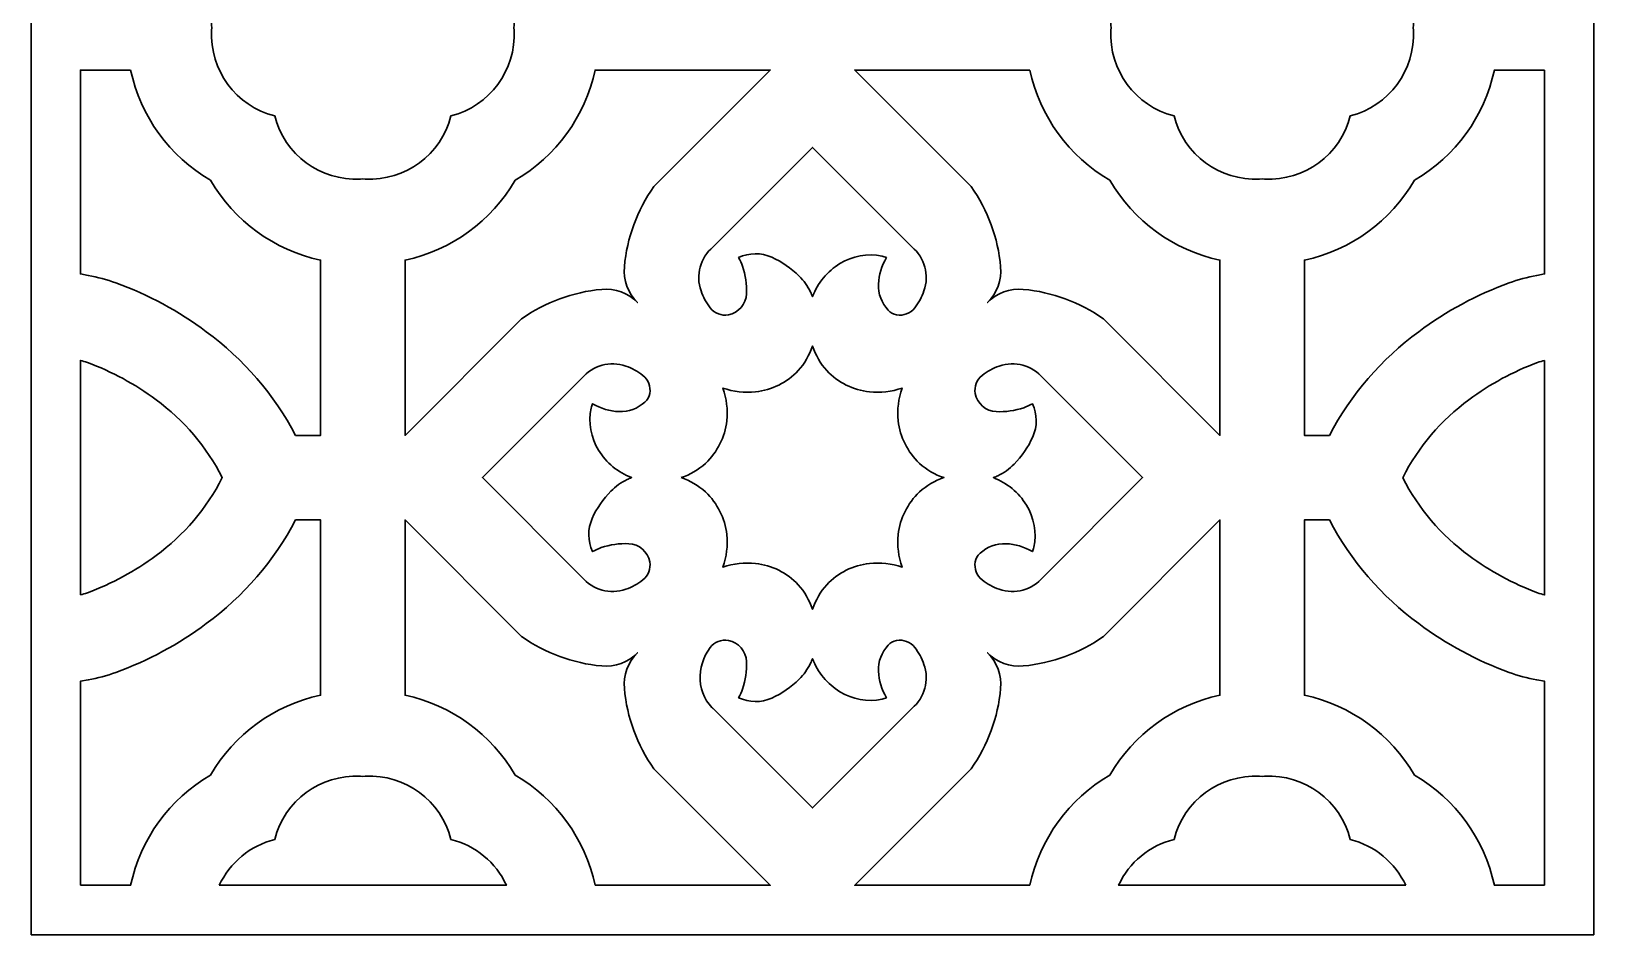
# Model space of a CAD drawing. Header units: centimetres. Extents: x 9.1 to 16.4, y -7.8 to 9.
# Drawn here: x 9.1 to 16.35, y -7.77 to -3.58 of the extents above; entities that cross this region are included whole.
import ezdxf

# ---------------------------------------------------------------- set-up
doc = ezdxf.new("R2010")
doc.units = ezdxf.units.CM
doc.header["$MEASUREMENT"] = 0
doc.layers.add('layer 1', color=7, linetype='Continuous')

msp = doc.modelspace()

# ---------------------------------------------------------------- linework, layer by layer
at = {"layer": 'layer 1', "color": 250, "lineweight": 30}
for points, knots in [([(9.09675, 9.00077), (9.09675, 9.00077), (16.35165, 9.00077), (16.35165, 9.00077), (16.35165, 9.00077), (16.35165, 9.00077), (16.35165, -7.7675), (16.35165, -7.7675), (16.35165, -7.7675), (16.35165, -7.7675), (9.09675, -7.7675), (9.09675, -7.7675), (9.09675, -7.7675), (9.09675, -7.7675), (9.09675, 9.00077), (9.09675, 9.00077)], [0, 0, 0, 0, 0.2, 0.2, 0.2, 0.2, 0.4, 0.4, 0.4, 0.4, 0.6, 0.6, 0.6, 0.6, 1, 1, 1, 1]), ([(10.62498, -2.85679), (10.43931, -2.84696), (10.27276, -2.96956), (10.22739, -3.14988), (10.22739, -3.14988), (10.04715, -3.19539), (9.92433, -3.36179), (9.93435, -3.54742), (9.93435, -3.54742), (9.93435, -3.54742), (9.935, -3.55893), (9.935, -3.55893), (9.935, -3.55893), (9.935, -3.55893), (9.93435, -3.57036), (9.93435, -3.57036), (9.93435, -3.57036), (9.92444, -3.75603), (10.04708, -3.92262), (10.22739, -3.96795), (10.22739, -3.96795), (10.27291, -4.14819), (10.43931, -4.27105), (10.62498, -4.261), (10.62498, -4.261), (10.62498, -4.261), (10.63645, -4.26034), (10.63645, -4.26034), (10.63645, -4.26034), (10.63645, -4.26034), (10.64792, -4.261), (10.64792, -4.261), (10.64792, -4.261), (10.83355, -4.27086), (11.00014, -4.14823), (11.04547, -3.96795), (11.04547, -3.96795), (11.22575, -3.92244), (11.34856, -3.75603), (11.33855, -3.5704), (11.33855, -3.5704), (11.33855, -3.5704), (11.33786, -3.55893), (11.33786, -3.55893), (11.33786, -3.55893), (11.33786, -3.55893), (11.33855, -3.54742), (11.33855, -3.54742), (11.33855, -3.54742), (11.34838, -3.36179), (11.22578, -3.19524), (11.04547, -3.14988), (11.04547, -3.14988), (10.99995, -2.96963), (10.83355, -2.84678), (10.64792, -2.85683), (10.64792, -2.85683), (10.64792, -2.85683), (10.63645, -2.85748), (10.63645, -2.85748), (10.63645, -2.85748), (10.63645, -2.85748), (10.62498, -2.85679), (10.62498, -2.85679)], [0, 0, 0, 0, 0.0588235, 0.0588235, 0.0588235, 0.0588235, 0.1176471, 0.1176471, 0.1176471, 0.1176471, 0.1764706, 0.1764706, 0.1764706, 0.1764706, 0.2352941, 0.2352941, 0.2352941, 0.2352941, 0.2941176, 0.2941176, 0.2941176, 0.2941176, 0.3529412, 0.3529412, 0.3529412, 0.3529412, 0.4117647, 0.4117647, 0.4117647, 0.4117647, 0.4705882, 0.4705882, 0.4705882, 0.4705882, 0.5294118, 0.5294118, 0.5294118, 0.5294118, 0.5882353, 0.5882353, 0.5882353, 0.5882353, 0.6470588, 0.6470588, 0.6470588, 0.6470588, 0.7058824, 0.7058824, 0.7058824, 0.7058824, 0.7647059, 0.7647059, 0.7647059, 0.7647059, 0.8235294, 0.8235294, 0.8235294, 0.8235294, 0.8823529, 0.8823529, 0.8823529, 0.8823529, 1, 1, 1, 1]), ([(14.10982, -3.54739), (14.09984, -3.36198), (14.22284, -3.19535), (14.4029, -3.14991), (14.4029, -3.14991), (14.4482, -2.96978), (14.615, -2.84696), (14.80045, -2.85683), (14.80045, -2.85683), (14.80045, -2.85683), (14.81196, -2.85748), (14.81196, -2.85748), (14.81196, -2.85748), (14.81196, -2.85748), (14.82343, -2.85683), (14.82343, -2.85683), (14.82343, -2.85683), (15.00888, -2.84682), (15.1755, -2.96982), (15.22098, -3.14988), (15.22098, -3.14988), (15.40107, -3.19517), (15.52389, -3.36198), (15.51406, -3.54742), (15.51406, -3.54742), (15.51406, -3.54742), (15.51337, -3.55893), (15.51337, -3.55893), (15.51337, -3.55893), (15.51337, -3.55893), (15.51406, -3.57036), (15.51406, -3.57036), (15.51406, -3.57036), (15.52407, -3.75581), (15.40107, -3.92251), (15.22098, -3.96795), (15.22098, -3.96795), (15.17568, -4.14805), (15.00888, -4.27086), (14.82343, -4.261), (14.82343, -4.261), (14.82343, -4.261), (14.81196, -4.26034), (14.81196, -4.26034), (14.81196, -4.26034), (14.81196, -4.26034), (14.80045, -4.261), (14.80045, -4.261), (14.80045, -4.261), (14.615, -4.27101), (14.44834, -4.14801), (14.4029, -3.96791), (14.4029, -3.96791), (14.22281, -3.92262), (14.10002, -3.75585), (14.10982, -3.57044), (14.10982, -3.57044), (14.10982, -3.57044), (14.11051, -3.55893), (14.11051, -3.55893), (14.11051, -3.55893), (14.11051, -3.55893), (14.10982, -3.54739), (14.10982, -3.54739)], [0, 0, 0, 0, 0.0588235, 0.0588235, 0.0588235, 0.0588235, 0.1176471, 0.1176471, 0.1176471, 0.1176471, 0.1764706, 0.1764706, 0.1764706, 0.1764706, 0.2352941, 0.2352941, 0.2352941, 0.2352941, 0.2941176, 0.2941176, 0.2941176, 0.2941176, 0.3529412, 0.3529412, 0.3529412, 0.3529412, 0.4117647, 0.4117647, 0.4117647, 0.4117647, 0.4705882, 0.4705882, 0.4705882, 0.4705882, 0.5294118, 0.5294118, 0.5294118, 0.5294118, 0.5882353, 0.5882353, 0.5882353, 0.5882353, 0.6470588, 0.6470588, 0.6470588, 0.6470588, 0.7058824, 0.7058824, 0.7058824, 0.7058824, 0.7647059, 0.7647059, 0.7647059, 0.7647059, 0.8235294, 0.8235294, 0.8235294, 0.8235294, 0.8823529, 0.8823529, 0.8823529, 0.8823529, 1, 1, 1, 1]), ([(9.55806, -3.75527), (9.55806, -3.75527), (9.32513, -3.75527), (9.32513, -3.75527), (9.32513, -3.75527), (9.32513, -3.75527), (9.32513, -4.70166), (9.32513, -4.70166), (9.32513, -4.70166), (9.32513, -4.70166), (9.36125, -4.70839), (9.36125, -4.70839), (9.36125, -4.70839), (9.40491, -4.71659), (9.44792, -4.72809), (9.48983, -4.74284), (9.48983, -4.74284), (9.63988, -4.79768), (9.78127, -4.87396), (9.90948, -4.96929), (9.90948, -4.96929), (10.08222, -5.0963), (10.22404, -5.26077), (10.32425, -5.45033), (10.32425, -5.45033), (10.32425, -5.45033), (10.44008, -5.45033), (10.44008, -5.45033), (10.44008, -5.45033), (10.44008, -5.45033), (10.44008, -4.63728), (10.44008, -4.63728), (10.44008, -4.63728), (10.22517, -4.59115), (10.03951, -4.45646), (9.92878, -4.26657), (9.92878, -4.26657), (9.73885, -4.15587), (9.60427, -3.97017), (9.55806, -3.75527)], [0, 0, 0, 0, 0.0909091, 0.0909091, 0.0909091, 0.0909091, 0.1818182, 0.1818182, 0.1818182, 0.1818182, 0.2727273, 0.2727273, 0.2727273, 0.2727273, 0.3636364, 0.3636364, 0.3636364, 0.3636364, 0.4545455, 0.4545455, 0.4545455, 0.4545455, 0.5454545, 0.5454545, 0.5454545, 0.5454545, 0.6363636, 0.6363636, 0.6363636, 0.6363636, 0.7272727, 0.7272727, 0.7272727, 0.7272727, 0.8181818, 0.8181818, 0.8181818, 0.8181818, 1, 1, 1, 1]), ([(11.98724, -4.29588), (11.9099, -4.40581), (11.86278, -4.53409), (11.85062, -4.66794), (11.85062, -4.66794), (11.84501, -4.72966), (11.86737, -4.79061), (11.91157, -4.83405), (11.91157, -4.83405), (11.86813, -4.78981), (11.80718, -4.76746), (11.74546, -4.77306), (11.74546, -4.77306), (11.61161, -4.7853), (11.48333, -4.83238), (11.3734, -4.90972), (11.3734, -4.90972), (11.3734, -4.90972), (10.83278, -5.45033), (10.83278, -5.45033), (10.83278, -5.45033), (10.83278, -5.45033), (10.83278, -4.63728), (10.83278, -4.63728), (10.83278, -4.63728), (11.04784, -4.59104), (11.23336, -4.4566), (11.34412, -4.26657), (11.34412, -4.26657), (11.53412, -4.15577), (11.66863, -3.97028), (11.7148, -3.75527), (11.7148, -3.75527), (11.7148, -3.75527), (12.52785, -3.75527), (12.52785, -3.75527), (12.52785, -3.75527), (12.52785, -3.75527), (11.98724, -4.29588), (11.98724, -4.29588)], [0, 0, 0, 0, 0.0909091, 0.0909091, 0.0909091, 0.0909091, 0.1818182, 0.1818182, 0.1818182, 0.1818182, 0.2727273, 0.2727273, 0.2727273, 0.2727273, 0.3636364, 0.3636364, 0.3636364, 0.3636364, 0.4545455, 0.4545455, 0.4545455, 0.4545455, 0.5454545, 0.5454545, 0.5454545, 0.5454545, 0.6363636, 0.6363636, 0.6363636, 0.6363636, 0.7272727, 0.7272727, 0.7272727, 0.7272727, 0.8181818, 0.8181818, 0.8181818, 0.8181818, 1, 1, 1, 1]), ([(13.73357, -3.75527), (13.73357, -3.75527), (12.92056, -3.75527), (12.92056, -3.75527), (12.92056, -3.75527), (12.92056, -3.75527), (13.46113, -4.29588), (13.46113, -4.29588), (13.46113, -4.29588), (13.53847, -4.40577), (13.58559, -4.53413), (13.59775, -4.66798), (13.59775, -4.66798), (13.60336, -4.72962), (13.58097, -4.79061), (13.5368, -4.83405), (13.5368, -4.83405), (13.5802, -4.78985), (13.64123, -4.76749), (13.70291, -4.7731), (13.70291, -4.7731), (13.83673, -4.78526), (13.96508, -4.83242), (14.07497, -4.90972), (14.07497, -4.90972), (14.07497, -4.90972), (14.61559, -5.45033), (14.61559, -5.45033), (14.61559, -5.45033), (14.61559, -5.45033), (14.61559, -4.63728), (14.61559, -4.63728), (14.61559, -4.63728), (14.40064, -4.59111), (14.21498, -4.45642), (14.10425, -4.2665), (14.10425, -4.2665), (13.91432, -4.15584), (13.77974, -3.97014), (13.73357, -3.75523)], [0, 0, 0, 0, 0.0909091, 0.0909091, 0.0909091, 0.0909091, 0.1818182, 0.1818182, 0.1818182, 0.1818182, 0.2727273, 0.2727273, 0.2727273, 0.2727273, 0.3636364, 0.3636364, 0.3636364, 0.3636364, 0.4545455, 0.4545455, 0.4545455, 0.4545455, 0.5454545, 0.5454545, 0.5454545, 0.5454545, 0.6363636, 0.6363636, 0.6363636, 0.6363636, 0.7272727, 0.7272727, 0.7272727, 0.7272727, 0.8181818, 0.8181818, 0.8181818, 0.8181818, 1, 1, 1, 1]), ([(16.12324, -3.75527), (16.12324, -3.75527), (16.12324, -4.70166), (16.12324, -4.70166), (16.12324, -4.70166), (16.12324, -4.70166), (16.08715, -4.70839), (16.08715, -4.70839), (16.08715, -4.70839), (16.04346, -4.71659), (16.00049, -4.72809), (15.95855, -4.74284), (15.95855, -4.74284), (15.80845, -4.79771), (15.6671, -4.874), (15.53882, -4.96933), (15.53882, -4.96933), (15.36604, -5.0964), (15.22429, -5.26081), (15.12408, -5.4504), (15.12408, -5.4504), (15.12408, -5.4504), (15.00829, -5.45033), (15.00829, -5.45033), (15.00829, -5.45033), (15.00829, -5.45033), (15.00829, -4.63728), (15.00829, -4.63728), (15.00829, -4.63728), (15.22334, -4.59104), (15.4089, -4.45657), (15.51963, -4.2665), (15.51963, -4.2665), (15.70963, -4.15573), (15.84414, -3.97024), (15.89031, -3.75523), (15.89031, -3.75523), (15.89031, -3.75523), (16.12324, -3.75527), (16.12324, -3.75527)], [0, 0, 0, 0, 0.0909091, 0.0909091, 0.0909091, 0.0909091, 0.1818182, 0.1818182, 0.1818182, 0.1818182, 0.2727273, 0.2727273, 0.2727273, 0.2727273, 0.3636364, 0.3636364, 0.3636364, 0.3636364, 0.4545455, 0.4545455, 0.4545455, 0.4545455, 0.5454545, 0.5454545, 0.5454545, 0.5454545, 0.6363636, 0.6363636, 0.6363636, 0.6363636, 0.7272727, 0.7272727, 0.7272727, 0.7272727, 0.8181818, 0.8181818, 0.8181818, 0.8181818, 1, 1, 1, 1]), ([(12.2624, -4.57611), (12.20302, -4.62592), (12.18077, -4.7073), (12.20666, -4.78038), (12.20666, -4.78038), (12.21671, -4.80875), (12.23116, -4.83536), (12.24955, -4.85921), (12.24955, -4.85921), (12.26929, -4.88481), (12.3018, -4.89705), (12.33355, -4.89078), (12.33355, -4.89078), (12.38085, -4.88183), (12.41577, -4.84152), (12.41781, -4.79342), (12.41781, -4.79342), (12.41967, -4.75016), (12.41352, -4.70694), (12.39968, -4.6659), (12.39968, -4.6659), (12.39491, -4.65188), (12.38868, -4.63841), (12.381, -4.62574), (12.381, -4.62574), (12.42957, -4.60258), (12.48587, -4.60189), (12.53502, -4.62381), (12.53502, -4.62381), (12.58229, -4.64489), (12.62533, -4.6745), (12.66196, -4.71105), (12.66196, -4.71105), (12.6838, -4.73286), (12.70183, -4.75817), (12.7153, -4.78595), (12.7153, -4.78595), (12.71858, -4.79269), (12.72153, -4.79953), (12.72422, -4.80653), (12.72422, -4.80653), (12.74855, -4.74295), (12.79322, -4.68913), (12.85123, -4.65349), (12.85123, -4.65349), (12.90971, -4.61751), (12.9798, -4.60517), (13.04705, -4.61893), (13.04705, -4.61893), (13.05408, -4.62035), (13.06093, -4.62264), (13.06741, -4.62574), (13.06741, -4.62574), (13.04494, -4.66292), (13.03227, -4.70519), (13.0306, -4.74859), (13.0306, -4.74859), (13.02885, -4.79305), (13.04491, -4.83631), (13.07516, -4.86886), (13.07516, -4.86886), (13.08572, -4.88022), (13.09963, -4.88791), (13.11485, -4.89078), (13.11485, -4.89078), (13.1466, -4.89701), (13.17912, -4.88481), (13.19886, -4.85918), (13.19886, -4.85918), (13.21721, -4.83533), (13.23166, -4.80875), (13.24171, -4.78038), (13.24171, -4.78038), (13.26757, -4.70727), (13.24539, -4.62588), (13.18604, -4.57611), (13.18604, -4.57611), (13.18604, -4.57611), (12.72422, -4.11429), (12.72422, -4.11429), (12.72422, -4.11429), (12.72422, -4.11429), (12.2624, -4.57611), (12.2624, -4.57611)], [0, 0, 0, 0, 0.0454545, 0.0454545, 0.0454545, 0.0454545, 0.0909091, 0.0909091, 0.0909091, 0.0909091, 0.1363636, 0.1363636, 0.1363636, 0.1363636, 0.1818182, 0.1818182, 0.1818182, 0.1818182, 0.2272727, 0.2272727, 0.2272727, 0.2272727, 0.2727273, 0.2727273, 0.2727273, 0.2727273, 0.3181818, 0.3181818, 0.3181818, 0.3181818, 0.3636364, 0.3636364, 0.3636364, 0.3636364, 0.4090909, 0.4090909, 0.4090909, 0.4090909, 0.4545455, 0.4545455, 0.4545455, 0.4545455, 0.5, 0.5, 0.5, 0.5, 0.5454545, 0.5454545, 0.5454545, 0.5454545, 0.5909091, 0.5909091, 0.5909091, 0.5909091, 0.6363636, 0.6363636, 0.6363636, 0.6363636, 0.6818182, 0.6818182, 0.6818182, 0.6818182, 0.7272727, 0.7272727, 0.7272727, 0.7272727, 0.7727273, 0.7727273, 0.7727273, 0.7727273, 0.8181818, 0.8181818, 0.8181818, 0.8181818, 0.8636364, 0.8636364, 0.8636364, 0.8636364, 0.9090909, 0.9090909, 0.9090909, 0.9090909, 1, 1, 1, 1]), ([(12.11381, -5.6467), (12.15575, -5.63247), (12.19439, -5.60993), (12.22745, -5.58043), (12.22745, -5.58043), (12.28272, -5.52818), (12.31771, -5.45816), (12.32634, -5.38261), (12.32634, -5.38261), (12.33144, -5.33137), (12.32536, -5.27963), (12.30854, -5.23098), (12.30854, -5.23098), (12.35719, -5.24781), (12.40889, -5.25392), (12.46012, -5.24883), (12.46012, -5.24883), (12.53568, -5.2402), (12.6057, -5.2052), (12.65795, -5.14993), (12.65795, -5.14993), (12.68745, -5.1169), (12.70998, -5.07823), (12.72422, -5.03629), (12.72422, -5.03629), (12.73846, -5.07823), (12.76096, -5.1169), (12.79049, -5.14993), (12.79049, -5.14993), (12.84274, -5.20517), (12.91273, -5.2402), (12.98828, -5.24883), (12.98828, -5.24883), (13.03952, -5.25389), (13.09126, -5.24781), (13.1399, -5.23098), (13.1399, -5.23098), (13.12305, -5.27963), (13.11697, -5.33137), (13.12206, -5.38261), (13.12206, -5.38261), (13.13069, -5.45816), (13.16572, -5.52818), (13.22092, -5.5804), (13.22092, -5.5804), (13.25398, -5.60993), (13.29262, -5.63247), (13.33457, -5.6467), (13.33457, -5.6467), (13.29262, -5.6609), (13.25398, -5.68344), (13.22092, -5.71294), (13.22092, -5.71294), (13.16572, -5.76519), (13.13069, -5.83521), (13.12206, -5.91077), (13.12206, -5.91077), (13.11697, -5.962), (13.12305, -6.01374), (13.1399, -6.06239), (13.1399, -6.06239), (13.09126, -6.04556), (13.03952, -6.03948), (12.98828, -6.04454), (12.98828, -6.04454), (12.91273, -6.05317), (12.84271, -6.08817), (12.79049, -6.14344), (12.79049, -6.14344), (12.76096, -6.17647), (12.73842, -6.21514), (12.72422, -6.25708), (12.72422, -6.25708), (12.70998, -6.21514), (12.68745, -6.17647), (12.65795, -6.14344), (12.65795, -6.14344), (12.6057, -6.0882), (12.53568, -6.05317), (12.46012, -6.04454), (12.46012, -6.04454), (12.40889, -6.03945), (12.35719, -6.04556), (12.30854, -6.06239), (12.30854, -6.06239), (12.32536, -6.01374), (12.33144, -5.962), (12.32634, -5.91077), (12.32634, -5.91077), (12.31771, -5.83521), (12.28272, -5.76519), (12.22745, -5.71294), (12.22745, -5.71294), (12.19439, -5.68344), (12.15575, -5.6609), (12.11381, -5.6467)], [0, 0, 0, 0, 0.04, 0.04, 0.04, 0.04, 0.08, 0.08, 0.08, 0.08, 0.12, 0.12, 0.12, 0.12, 0.16, 0.16, 0.16, 0.16, 0.2, 0.2, 0.2, 0.2, 0.24, 0.24, 0.24, 0.24, 0.28, 0.28, 0.28, 0.28, 0.32, 0.32, 0.32, 0.32, 0.36, 0.36, 0.36, 0.36, 0.4, 0.4, 0.4, 0.4, 0.44, 0.44, 0.44, 0.44, 0.48, 0.48, 0.48, 0.48, 0.52, 0.52, 0.52, 0.52, 0.56, 0.56, 0.56, 0.56, 0.6, 0.6, 0.6, 0.6, 0.64, 0.64, 0.64, 0.64, 0.68, 0.68, 0.68, 0.68, 0.72, 0.72, 0.72, 0.72, 0.76, 0.76, 0.76, 0.76, 0.8, 0.8, 0.8, 0.8, 0.84, 0.84, 0.84, 0.84, 0.88, 0.88, 0.88, 0.88, 0.92, 0.92, 0.92, 0.92, 1, 1, 1, 1]), ([(9.32513, -6.19074), (9.32513, -6.19074), (9.32513, -5.6467), (9.32513, -5.6467), (9.32513, -5.6467), (9.32513, -5.6467), (9.32513, -5.10263), (9.32513, -5.10263), (9.32513, -5.10263), (9.33602, -5.10558), (9.34676, -5.10889), (9.35739, -5.11257), (9.35739, -5.11257), (9.47133, -5.15445), (9.57864, -5.21252), (9.676, -5.28502), (9.676, -5.28502), (9.8053, -5.37995), (9.91072, -5.50382), (9.98376, -5.64667), (9.98376, -5.64667), (9.91075, -5.78955), (9.80534, -5.91342), (9.676, -6.00835), (9.676, -6.00835), (9.57864, -6.08085), (9.47133, -6.13893), (9.35739, -6.1808), (9.35739, -6.1808), (9.34676, -6.18448), (9.33602, -6.18783), (9.32513, -6.19074)], [0, 0, 0, 0, 0.1111111, 0.1111111, 0.1111111, 0.1111111, 0.2222222, 0.2222222, 0.2222222, 0.2222222, 0.3333333, 0.3333333, 0.3333333, 0.3333333, 0.4444444, 0.4444444, 0.4444444, 0.4444444, 0.5555556, 0.5555556, 0.5555556, 0.5555556, 0.6666667, 0.6666667, 0.6666667, 0.6666667, 0.7777778, 0.7777778, 0.7777778, 0.7777778, 1, 1, 1, 1]), ([(11.65363, -5.18485), (11.65363, -5.18485), (11.19181, -5.6467), (11.19181, -5.6467), (11.19181, -5.6467), (11.19181, -5.6467), (11.65363, -6.10852), (11.65363, -6.10852), (11.65363, -6.10852), (11.70348, -6.16791), (11.78482, -6.19012), (11.8579, -6.16423), (11.8579, -6.16423), (11.88627, -6.15422), (11.91288, -6.13973), (11.93673, -6.12134), (11.93673, -6.12134), (11.96233, -6.1016), (11.97457, -6.06909), (11.9683, -6.03737), (11.9683, -6.03737), (11.95938, -5.99004), (11.91907, -5.95512), (11.87094, -5.95308), (11.87094, -5.95308), (11.82768, -5.95122), (11.78446, -5.95737), (11.74342, -5.97125), (11.74342, -5.97125), (11.7294, -5.97598), (11.71593, -5.98224), (11.70326, -5.98989), (11.70326, -5.98989), (11.68014, -5.94132), (11.67944, -5.88502), (11.70136, -5.8359), (11.70136, -5.8359), (11.72245, -5.7886), (11.75201, -5.7456), (11.78857, -5.70893), (11.78857, -5.70893), (11.81038, -5.68708), (11.83573, -5.66906), (11.86351, -5.65559), (11.86351, -5.65559), (11.87021, -5.65235), (11.87709, -5.64936), (11.88408, -5.6467), (11.88408, -5.6467), (11.82054, -5.62227), (11.76676, -5.57759), (11.73108, -5.51962), (11.73108, -5.51962), (11.69503, -5.46115), (11.68268, -5.39109), (11.69645, -5.3238), (11.69645, -5.3238), (11.6979, -5.31677), (11.70016, -5.30996), (11.70326, -5.30348), (11.70326, -5.30348), (11.74047, -5.32595), (11.78271, -5.33858), (11.82615, -5.34029), (11.82615, -5.34029), (11.87057, -5.34204), (11.91387, -5.32598), (11.94642, -5.29569), (11.94642, -5.29569), (11.95778, -5.28513), (11.96546, -5.27126), (11.9683, -5.256), (11.9683, -5.256), (11.97457, -5.22428), (11.96233, -5.19177), (11.93673, -5.17203), (11.93673, -5.17203), (11.91288, -5.15364), (11.88627, -5.13915), (11.8579, -5.12914), (11.8579, -5.12914), (11.78482, -5.10329), (11.70344, -5.12546), (11.65363, -5.18485)], [0, 0, 0, 0, 0.0454545, 0.0454545, 0.0454545, 0.0454545, 0.0909091, 0.0909091, 0.0909091, 0.0909091, 0.1363636, 0.1363636, 0.1363636, 0.1363636, 0.1818182, 0.1818182, 0.1818182, 0.1818182, 0.2272727, 0.2272727, 0.2272727, 0.2272727, 0.2727273, 0.2727273, 0.2727273, 0.2727273, 0.3181818, 0.3181818, 0.3181818, 0.3181818, 0.3636364, 0.3636364, 0.3636364, 0.3636364, 0.4090909, 0.4090909, 0.4090909, 0.4090909, 0.4545455, 0.4545455, 0.4545455, 0.4545455, 0.5, 0.5, 0.5, 0.5, 0.5454545, 0.5454545, 0.5454545, 0.5454545, 0.5909091, 0.5909091, 0.5909091, 0.5909091, 0.6363636, 0.6363636, 0.6363636, 0.6363636, 0.6818182, 0.6818182, 0.6818182, 0.6818182, 0.7272727, 0.7272727, 0.7272727, 0.7272727, 0.7727273, 0.7727273, 0.7727273, 0.7727273, 0.8181818, 0.8181818, 0.8181818, 0.8181818, 0.8636364, 0.8636364, 0.8636364, 0.8636364, 0.9090909, 0.9090909, 0.9090909, 0.9090909, 1, 1, 1, 1]), ([(13.79474, -6.10852), (13.79474, -6.10852), (14.25656, -5.64667), (14.25656, -5.64667), (14.25656, -5.64667), (14.25656, -5.64667), (13.79474, -5.18485), (13.79474, -5.18485), (13.79474, -5.18485), (13.74493, -5.12546), (13.66355, -5.10325), (13.59047, -5.12914), (13.59047, -5.12914), (13.56211, -5.13919), (13.53549, -5.15364), (13.51167, -5.17203), (13.51167, -5.17203), (13.48604, -5.19177), (13.47381, -5.22428), (13.48007, -5.256), (13.48007, -5.256), (13.48903, -5.30334), (13.52933, -5.33822), (13.57744, -5.34029), (13.57744, -5.34029), (13.62069, -5.34215), (13.66391, -5.336), (13.70495, -5.32212), (13.70495, -5.32212), (13.71897, -5.31739), (13.73244, -5.31113), (13.74511, -5.30348), (13.74511, -5.30348), (13.76824, -5.35206), (13.76893, -5.40835), (13.74701, -5.45747), (13.74701, -5.45747), (13.72596, -5.50477), (13.69639, -5.54781), (13.6598, -5.58444), (13.6598, -5.58444), (13.63799, -5.60629), (13.61265, -5.62431), (13.5849, -5.63778), (13.5849, -5.63778), (13.57816, -5.64102), (13.57128, -5.64401), (13.56429, -5.6467), (13.56429, -5.6467), (13.62787, -5.67106), (13.68165, -5.71574), (13.71733, -5.77371), (13.71733, -5.77371), (13.75334, -5.83222), (13.76572, -5.90228), (13.75192, -5.96957), (13.75192, -5.96957), (13.75047, -5.9766), (13.74821, -5.98341), (13.74511, -5.98989), (13.74511, -5.98989), (13.70794, -5.96742), (13.66566, -5.95475), (13.62222, -5.95304), (13.62222, -5.95304), (13.5778, -5.95133), (13.53454, -5.96739), (13.50195, -5.99768), (13.50195, -5.99768), (13.49063, -6.00824), (13.48295, -6.02211), (13.48007, -6.03737), (13.48007, -6.03737), (13.47381, -6.06909), (13.48604, -6.1016), (13.51167, -6.12134), (13.51167, -6.12134), (13.53552, -6.13973), (13.56211, -6.15422), (13.59047, -6.16423), (13.59047, -6.16423), (13.66359, -6.19008), (13.74497, -6.16795), (13.79474, -6.10852)], [0, 0, 0, 0, 0.0454545, 0.0454545, 0.0454545, 0.0454545, 0.0909091, 0.0909091, 0.0909091, 0.0909091, 0.1363636, 0.1363636, 0.1363636, 0.1363636, 0.1818182, 0.1818182, 0.1818182, 0.1818182, 0.2272727, 0.2272727, 0.2272727, 0.2272727, 0.2727273, 0.2727273, 0.2727273, 0.2727273, 0.3181818, 0.3181818, 0.3181818, 0.3181818, 0.3636364, 0.3636364, 0.3636364, 0.3636364, 0.4090909, 0.4090909, 0.4090909, 0.4090909, 0.4545455, 0.4545455, 0.4545455, 0.4545455, 0.5, 0.5, 0.5, 0.5, 0.5454545, 0.5454545, 0.5454545, 0.5454545, 0.5909091, 0.5909091, 0.5909091, 0.5909091, 0.6363636, 0.6363636, 0.6363636, 0.6363636, 0.6818182, 0.6818182, 0.6818182, 0.6818182, 0.7272727, 0.7272727, 0.7272727, 0.7272727, 0.7727273, 0.7727273, 0.7727273, 0.7727273, 0.8181818, 0.8181818, 0.8181818, 0.8181818, 0.8636364, 0.8636364, 0.8636364, 0.8636364, 0.9090909, 0.9090909, 0.9090909, 0.9090909, 1, 1, 1, 1]), ([(16.12324, -5.10263), (16.12324, -5.10263), (16.12324, -5.6467), (16.12324, -5.6467), (16.12324, -5.6467), (16.12324, -5.6467), (16.12324, -6.19074), (16.12324, -6.19074), (16.12324, -6.19074), (16.11235, -6.18783), (16.10157, -6.18451), (16.09094, -6.1808), (16.09094, -6.1808), (15.97704, -6.13893), (15.86974, -6.08085), (15.77241, -6.00835), (15.77241, -6.00835), (15.64307, -5.91346), (15.53766, -5.78959), (15.46458, -5.64681), (15.46458, -5.64681), (15.53762, -5.50389), (15.64303, -5.37998), (15.77241, -5.28502), (15.77241, -5.28502), (15.86974, -5.21252), (15.97704, -5.15445), (16.09094, -5.11257), (16.09094, -5.11257), (16.10157, -5.10889), (16.11235, -5.10558), (16.12324, -5.10263)], [0, 0, 0, 0, 0.1111111, 0.1111111, 0.1111111, 0.1111111, 0.2222222, 0.2222222, 0.2222222, 0.2222222, 0.3333333, 0.3333333, 0.3333333, 0.3333333, 0.4444444, 0.4444444, 0.4444444, 0.4444444, 0.5555556, 0.5555556, 0.5555556, 0.5555556, 0.6666667, 0.6666667, 0.6666667, 0.6666667, 0.7777778, 0.7777778, 0.7777778, 0.7777778, 1, 1, 1, 1]), ([(9.32513, -7.5381), (9.32513, -7.5381), (9.32513, -6.59171), (9.32513, -6.59171), (9.32513, -6.59171), (9.32513, -6.59171), (9.36125, -6.58498), (9.36125, -6.58498), (9.36125, -6.58498), (9.40491, -6.57678), (9.44792, -6.56528), (9.48983, -6.55053), (9.48983, -6.55053), (9.63992, -6.49569), (9.78123, -6.41945), (9.90948, -6.32412), (9.90948, -6.32412), (10.08225, -6.19704), (10.22401, -6.03264), (10.32425, -5.84308), (10.32425, -5.84308), (10.32425, -5.84308), (10.44008, -5.84304), (10.44008, -5.84304), (10.44008, -5.84304), (10.44008, -5.84304), (10.44008, -6.65613), (10.44008, -6.65613), (10.44008, -6.65613), (10.22506, -6.70233), (10.03951, -6.83677), (9.92878, -7.0268), (9.92878, -7.0268), (9.73878, -7.13761), (9.60423, -7.32305), (9.55806, -7.5381), (9.55806, -7.5381), (9.55806, -7.5381), (9.32513, -7.5381), (9.32513, -7.5381)], [0, 0, 0, 0, 0.0909091, 0.0909091, 0.0909091, 0.0909091, 0.1818182, 0.1818182, 0.1818182, 0.1818182, 0.2727273, 0.2727273, 0.2727273, 0.2727273, 0.3636364, 0.3636364, 0.3636364, 0.3636364, 0.4545455, 0.4545455, 0.4545455, 0.4545455, 0.5454545, 0.5454545, 0.5454545, 0.5454545, 0.6363636, 0.6363636, 0.6363636, 0.6363636, 0.7272727, 0.7272727, 0.7272727, 0.7272727, 0.8181818, 0.8181818, 0.8181818, 0.8181818, 1, 1, 1, 1]), ([(11.7148, -7.5381), (11.7148, -7.5381), (12.52785, -7.5381), (12.52785, -7.5381), (12.52785, -7.5381), (12.52785, -7.5381), (11.98724, -6.99749), (11.98724, -6.99749), (11.98724, -6.99749), (11.9099, -6.8876), (11.86278, -6.75925), (11.85062, -6.62543), (11.85062, -6.62543), (11.84501, -6.56375), (11.8674, -6.50276), (11.91157, -6.45932), (11.91157, -6.45932), (11.86817, -6.50352), (11.80714, -6.52592), (11.74546, -6.52031), (11.74546, -6.52031), (11.61164, -6.50811), (11.48329, -6.46096), (11.3734, -6.38365), (11.3734, -6.38365), (11.3734, -6.38365), (10.83278, -5.84304), (10.83278, -5.84304), (10.83278, -5.84304), (10.83278, -5.84304), (10.83278, -6.65613), (10.83278, -6.65613), (10.83278, -6.65613), (11.04773, -6.70226), (11.23339, -6.83691), (11.34412, -7.0268), (11.34412, -7.0268), (11.53405, -7.1375), (11.66863, -7.3232), (11.7148, -7.5381)], [0, 0, 0, 0, 0.0909091, 0.0909091, 0.0909091, 0.0909091, 0.1818182, 0.1818182, 0.1818182, 0.1818182, 0.2727273, 0.2727273, 0.2727273, 0.2727273, 0.3636364, 0.3636364, 0.3636364, 0.3636364, 0.4545455, 0.4545455, 0.4545455, 0.4545455, 0.5454545, 0.5454545, 0.5454545, 0.5454545, 0.6363636, 0.6363636, 0.6363636, 0.6363636, 0.7272727, 0.7272727, 0.7272727, 0.7272727, 0.8181818, 0.8181818, 0.8181818, 0.8181818, 1, 1, 1, 1]), ([(13.73357, -7.5381), (13.73357, -7.5381), (12.92056, -7.5381), (12.92056, -7.5381), (12.92056, -7.5381), (12.92056, -7.5381), (13.46113, -6.99749), (13.46113, -6.99749), (13.46113, -6.99749), (13.53851, -6.88756), (13.58559, -6.75928), (13.59775, -6.62543), (13.59775, -6.62543), (13.60336, -6.56367), (13.581, -6.50276), (13.5368, -6.45932), (13.5368, -6.45932), (13.58024, -6.50352), (13.64119, -6.52592), (13.70291, -6.52027), (13.70291, -6.52027), (13.83676, -6.50807), (13.96504, -6.46099), (14.07497, -6.38365), (14.07497, -6.38365), (14.07497, -6.38365), (14.61559, -5.84304), (14.61559, -5.84304), (14.61559, -5.84304), (14.61559, -5.84304), (14.61559, -6.65613), (14.61559, -6.65613), (14.61559, -6.65613), (14.40054, -6.70233), (14.21498, -6.8368), (14.10425, -7.02688), (14.10425, -7.02688), (13.91425, -7.13764), (13.77974, -7.32309), (13.73357, -7.53814)], [0, 0, 0, 0, 0.0909091, 0.0909091, 0.0909091, 0.0909091, 0.1818182, 0.1818182, 0.1818182, 0.1818182, 0.2727273, 0.2727273, 0.2727273, 0.2727273, 0.3636364, 0.3636364, 0.3636364, 0.3636364, 0.4545455, 0.4545455, 0.4545455, 0.4545455, 0.5454545, 0.5454545, 0.5454545, 0.5454545, 0.6363636, 0.6363636, 0.6363636, 0.6363636, 0.7272727, 0.7272727, 0.7272727, 0.7272727, 0.8181818, 0.8181818, 0.8181818, 0.8181818, 1, 1, 1, 1]), ([(16.12324, -7.5381), (16.12324, -7.5381), (16.12324, -6.59171), (16.12324, -6.59171), (16.12324, -6.59171), (16.12324, -6.59171), (16.08715, -6.58498), (16.08715, -6.58498), (16.08715, -6.58498), (16.04346, -6.57678), (16.00046, -6.56528), (15.95855, -6.55053), (15.95855, -6.55053), (15.80845, -6.49566), (15.66706, -6.41937), (15.53882, -6.32405), (15.53882, -6.32405), (15.36608, -6.197), (15.22429, -6.03249), (15.12408, -5.84293), (15.12408, -5.84293), (15.12408, -5.84293), (15.00829, -5.84304), (15.00829, -5.84304), (15.00829, -5.84304), (15.00829, -5.84304), (15.00829, -6.65613), (15.00829, -6.65613), (15.00829, -6.65613), (15.22324, -6.70226), (15.4089, -6.83695), (15.51963, -7.02688), (15.51963, -7.02688), (15.70956, -7.13753), (15.8441, -7.32324), (15.89031, -7.53814), (15.89031, -7.53814), (15.89031, -7.53814), (16.12324, -7.5381), (16.12324, -7.5381)], [0, 0, 0, 0, 0.0909091, 0.0909091, 0.0909091, 0.0909091, 0.1818182, 0.1818182, 0.1818182, 0.1818182, 0.2727273, 0.2727273, 0.2727273, 0.2727273, 0.3636364, 0.3636364, 0.3636364, 0.3636364, 0.4545455, 0.4545455, 0.4545455, 0.4545455, 0.5454545, 0.5454545, 0.5454545, 0.5454545, 0.6363636, 0.6363636, 0.6363636, 0.6363636, 0.7272727, 0.7272727, 0.7272727, 0.7272727, 0.8181818, 0.8181818, 0.8181818, 0.8181818, 1, 1, 1, 1]), ([(12.27253, -6.72738), (12.23047, -6.69214), (12.20513, -6.64083), (12.20269, -6.58603), (12.20269, -6.58603), (12.20029, -6.53196), (12.2166, -6.47869), (12.2489, -6.43529), (12.2489, -6.43529), (12.26841, -6.40896), (12.3014, -6.39625), (12.33355, -6.40259), (12.33355, -6.40259), (12.38082, -6.41151), (12.41574, -6.45189), (12.41781, -6.49995), (12.41781, -6.49995), (12.41967, -6.54321), (12.41352, -6.58643), (12.39964, -6.62747), (12.39964, -6.62747), (12.39491, -6.64149), (12.38868, -6.65496), (12.381, -6.66763), (12.381, -6.66763), (12.42961, -6.69075), (12.48587, -6.69148), (12.53502, -6.66956), (12.53502, -6.66956), (12.58229, -6.64848), (12.62533, -6.61891), (12.66196, -6.58232), (12.66196, -6.58232), (12.6838, -6.56051), (12.70183, -6.5352), (12.7153, -6.50742), (12.7153, -6.50742), (12.71858, -6.50068), (12.72153, -6.49384), (12.72422, -6.48684), (12.72422, -6.48684), (12.74858, -6.55046), (12.79319, -6.6042), (12.85123, -6.63989), (12.85123, -6.63989), (12.90974, -6.6759), (12.97976, -6.68824), (13.04705, -6.67444), (13.04705, -6.67444), (13.05408, -6.67298), (13.06093, -6.67073), (13.06741, -6.66763), (13.06741, -6.66763), (13.04494, -6.63046), (13.03227, -6.58818), (13.0306, -6.54478), (13.0306, -6.54478), (13.02885, -6.50035), (13.04491, -6.45706), (13.07516, -6.42451), (13.07516, -6.42451), (13.08572, -6.41315), (13.09963, -6.40546), (13.11485, -6.40259), (13.11485, -6.40259), (13.14657, -6.39632), (13.17912, -6.40859), (13.19886, -6.43419), (13.19886, -6.43419), (13.21721, -6.45801), (13.23166, -6.48462), (13.24171, -6.51299), (13.24171, -6.51299), (13.2676, -6.586), (13.24532, -6.66749), (13.18604, -6.71726), (13.18604, -6.71726), (13.18604, -6.71726), (12.72422, -7.17908), (12.72422, -7.17908), (12.72422, -7.17908), (12.72422, -7.17908), (12.25228, -6.70714), (12.25228, -6.70714)], [0, 0, 0, 0, 0.0454545, 0.0454545, 0.0454545, 0.0454545, 0.0909091, 0.0909091, 0.0909091, 0.0909091, 0.1363636, 0.1363636, 0.1363636, 0.1363636, 0.1818182, 0.1818182, 0.1818182, 0.1818182, 0.2272727, 0.2272727, 0.2272727, 0.2272727, 0.2727273, 0.2727273, 0.2727273, 0.2727273, 0.3181818, 0.3181818, 0.3181818, 0.3181818, 0.3636364, 0.3636364, 0.3636364, 0.3636364, 0.4090909, 0.4090909, 0.4090909, 0.4090909, 0.4545455, 0.4545455, 0.4545455, 0.4545455, 0.5, 0.5, 0.5, 0.5, 0.5454545, 0.5454545, 0.5454545, 0.5454545, 0.5909091, 0.5909091, 0.5909091, 0.5909091, 0.6363636, 0.6363636, 0.6363636, 0.6363636, 0.6818182, 0.6818182, 0.6818182, 0.6818182, 0.7272727, 0.7272727, 0.7272727, 0.7272727, 0.7727273, 0.7727273, 0.7727273, 0.7727273, 0.8181818, 0.8181818, 0.8181818, 0.8181818, 0.8636364, 0.8636364, 0.8636364, 0.8636364, 0.9090909, 0.9090909, 0.9090909, 0.9090909, 1, 1, 1, 1]), ([(9.96949, -7.5381), (10.01915, -7.43214), (10.1139, -7.35404), (10.22739, -7.32542), (10.22739, -7.32542), (10.27273, -7.14533), (10.43953, -7.02251), (10.62498, -7.03237), (10.62498, -7.03237), (10.62498, -7.03237), (10.63645, -7.03303), (10.63645, -7.03303), (10.63645, -7.03303), (10.63645, -7.03303), (10.64792, -7.03237), (10.64792, -7.03237), (10.64792, -7.03237), (10.83337, -7.02236), (11.00003, -7.14536), (11.04547, -7.32542), (11.04547, -7.32542), (11.15911, -7.35357), (11.25389, -7.43189), (11.30305, -7.5381), (11.30305, -7.5381), (11.30305, -7.5381), (9.96949, -7.5381), (9.96949, -7.5381)], [0, 0, 0, 0, 0.125, 0.125, 0.125, 0.125, 0.25, 0.25, 0.25, 0.25, 0.375, 0.375, 0.375, 0.375, 0.5, 0.5, 0.5, 0.5, 0.625, 0.625, 0.625, 0.625, 0.75, 0.75, 0.75, 0.75, 1, 1, 1, 1]), ([(15.47892, -7.5381), (15.42918, -7.43207), (15.33455, -7.354), (15.22098, -7.32542), (15.22098, -7.32542), (15.17546, -7.14518), (15.00906, -7.02236), (14.82343, -7.03237), (14.82343, -7.03237), (14.82343, -7.03237), (14.81196, -7.03303), (14.81196, -7.03303), (14.81196, -7.03303), (14.81196, -7.03303), (14.80045, -7.03237), (14.80045, -7.03237), (14.80045, -7.03237), (14.61482, -7.02251), (14.44824, -7.14514), (14.4029, -7.32546), (14.4029, -7.32546), (14.28919, -7.35364), (14.19448, -7.43178), (14.14532, -7.5381), (14.14532, -7.5381), (14.14532, -7.5381), (15.47892, -7.5381), (15.47892, -7.5381)], [0, 0, 0, 0, 0.125, 0.125, 0.125, 0.125, 0.25, 0.25, 0.25, 0.25, 0.375, 0.375, 0.375, 0.375, 0.5, 0.5, 0.5, 0.5, 0.625, 0.625, 0.625, 0.625, 0.75, 0.75, 0.75, 0.75, 1, 1, 1, 1])]:
    msp.add_open_spline(points, degree=3, knots=knots, dxfattribs=at)

doc.saveas('drawing.dxf')
